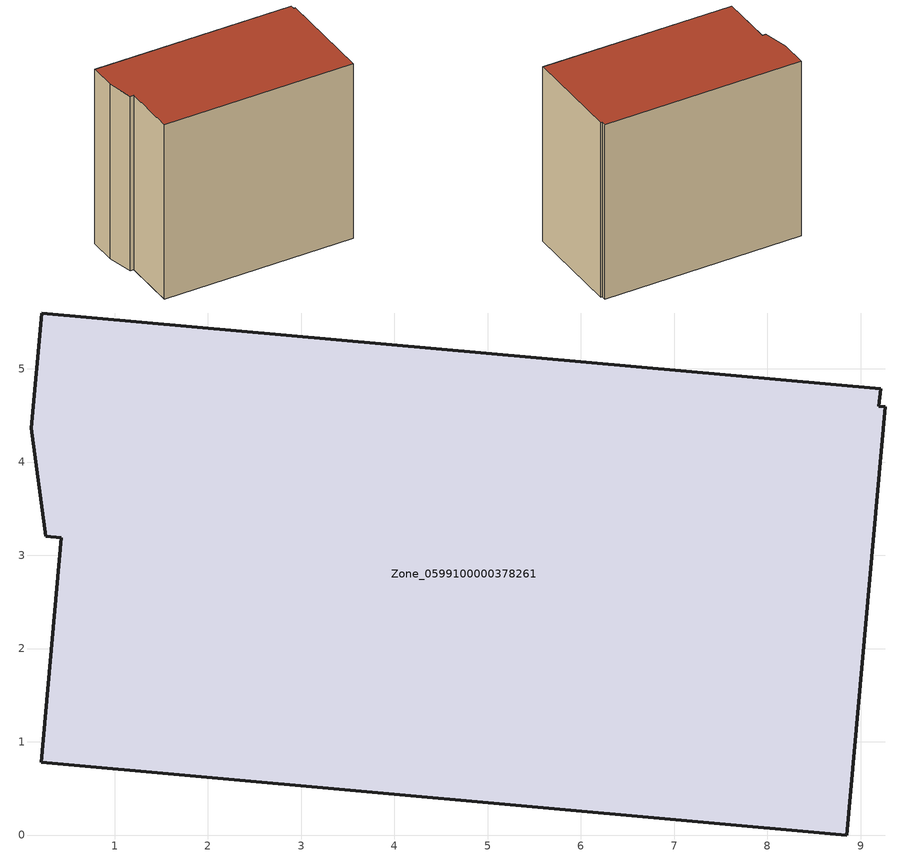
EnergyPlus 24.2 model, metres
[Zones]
Zone_0599100000378261
 floor ground (C_G): 0.43,3.19 0.26,3.2 0.1,4.37 0.21,5.6 9.21,4.79 9.2,4.6 9.27,4.59 8.85,0 0.21,0.78 z0
 wall outside (C_F): 0.21,0.78 8.85,0 9.27,4.59 9.2,4.6 9.21,4.79 0.21,5.6 0.1,4.37 0.26,3.2 0.43,3.19 0.21,0.78 z0:8.34
 roof outside (C_R): 0.26,3.2 0.43,3.19 0.21,0.78 8.85,0 9.27,4.59 9.2,4.6 9.21,4.79 0.21,5.6 0.1,4.37 z8.34
[BUILDING]
Pand.0599100000378261: North Axis=0; Terrain=City; Loads Convergence Tolerance Value=0.04; Temperature Convergence Tolerance Value=0.4; Solar Distribution=FullExterior; Maximum Number of Warmup Days=25; Minimum Number of Warmup Days=1
[Site:Location]
Rotterdam.The.Hague.AP_ZH_NLD Design_Conditions: Latitude=51.96; Longitude=4.45; Time Zone=1; Elevation=-4.5
[SITE:GROUNDTEMPERATURE:BUILDINGSURFACE]
18, 18, 18, 18, 18, 18, 18, 18, 18, 18, 18, 18
[MATERIAL] Thermal Absorptance=0.9; Solar Absorptance=0.7; Visible Absorptance=0.7
Name | Roughness | Thickness | Conductivity | Density | Specific Heat
G.TI.1992-2005 | MediumSmooth | 0.15 | 0.06 | 540 | 1210
F.TI.1992-2005 | Rough | 0.3 | 0.12 | 1920 | 840
R.TI.1992-2005 | MediumRough | 0.2 | 0.08 | 1500 | 1000
[CONSTRUCTION]
C_G: G.TI.1992-2005
C_F: F.TI.1992-2005
C_R: R.TI.1992-2005
[ZONE]
Zone_0599100000378261: Type=1; Multiplier=1; Ceiling Height=Autocalculate; Volume=Autocalculate; Floor Area=autocalculate; Part of Total Floor Area=Yes
[ZONEINFILTRATION:DESIGNFLOWRATE]
Infil_Zone_0599100000378261: Zone or ZoneList or Space or SpaceList=Zone_0599100000378261; Schedule=AlwaysOn; Design Flow Rate Calculation Method=Flow/Area; Flow Rate per Floor Area=0.0015; Constant Term Coefficient=1; Temperature Term Coefficient=0; Velocity Term Coefficient=0; Velocity Squared Term Coefficient=0
[HVACTEMPLATE:ZONE:IDEALLOADSAIRSYSTEM]
Zone_0599100000378261: Maximum Heating Supply Air Temperature=50; Minimum Cooling Supply Air Temperature=13; Maximum Heating Supply Air Humidity Ratio=0.0156; Minimum Cooling Supply Air Humidity Ratio=0.0077; Heating Limit=NoLimit; Cooling Limit=NoLimit; Dehumidification Control Type=ConstantSensibleHeatRatio; Cooling Sensible Heat Ratio=0.7; Dehumidification Setpoint=60; Humidification Control Type=None; Humidification Setpoint=30; Outdoor Air Method=None; Outdoor Air Flow Rate per Person=0.00944; Outdoor Air Flow Rate per Zone Floor Area=0; Outdoor Air Flow Rate per Zone=0; Demand Controlled Ventilation Type=None; Outdoor Air Economizer Type=NoEconomizer; Heat Recovery Type=None; Sensible Heat Recovery Effectiveness=0.7; Latent Heat Recovery Effectiveness=0.65
[ZONECONTROL:THERMOSTAT]
ThermostatControl_Zone_0599100000378261: Zone or ZoneList=Zone_0599100000378261; Control Type Schedule=DualSetpointControlType; Control 1=Thermostat_Zone_0599100000378261; Temperature Difference Between Cutout And Setpoint=0
[THERMOSTATSETPOINT:DUALSETPOINT]
Thermostat_Zone_0599100000378261: Heating Setpoint Temperature Schedule=HeatingSetpoint_Zone_0599100000378261; Cooling Setpoint Temperature Schedule=CoolingSetpoint_Zone_0599100000378261
[SCHEDULE:COMPACT]
HeatingSetpoint_Zone_0599100000378261: Through: 12/31, For: AllDays, Until: 24:00, 21
CoolingSetpoint_Zone_0599100000378261: Through: 12/31, For: AllDays, Until: 24:00, 24
DualSetpointControlType: Through: 12/31, For: AllDays, Until: 24:00, 4
AlwaysOn: Through: 12/31, For: AllDays, Until: 24:00, 1
